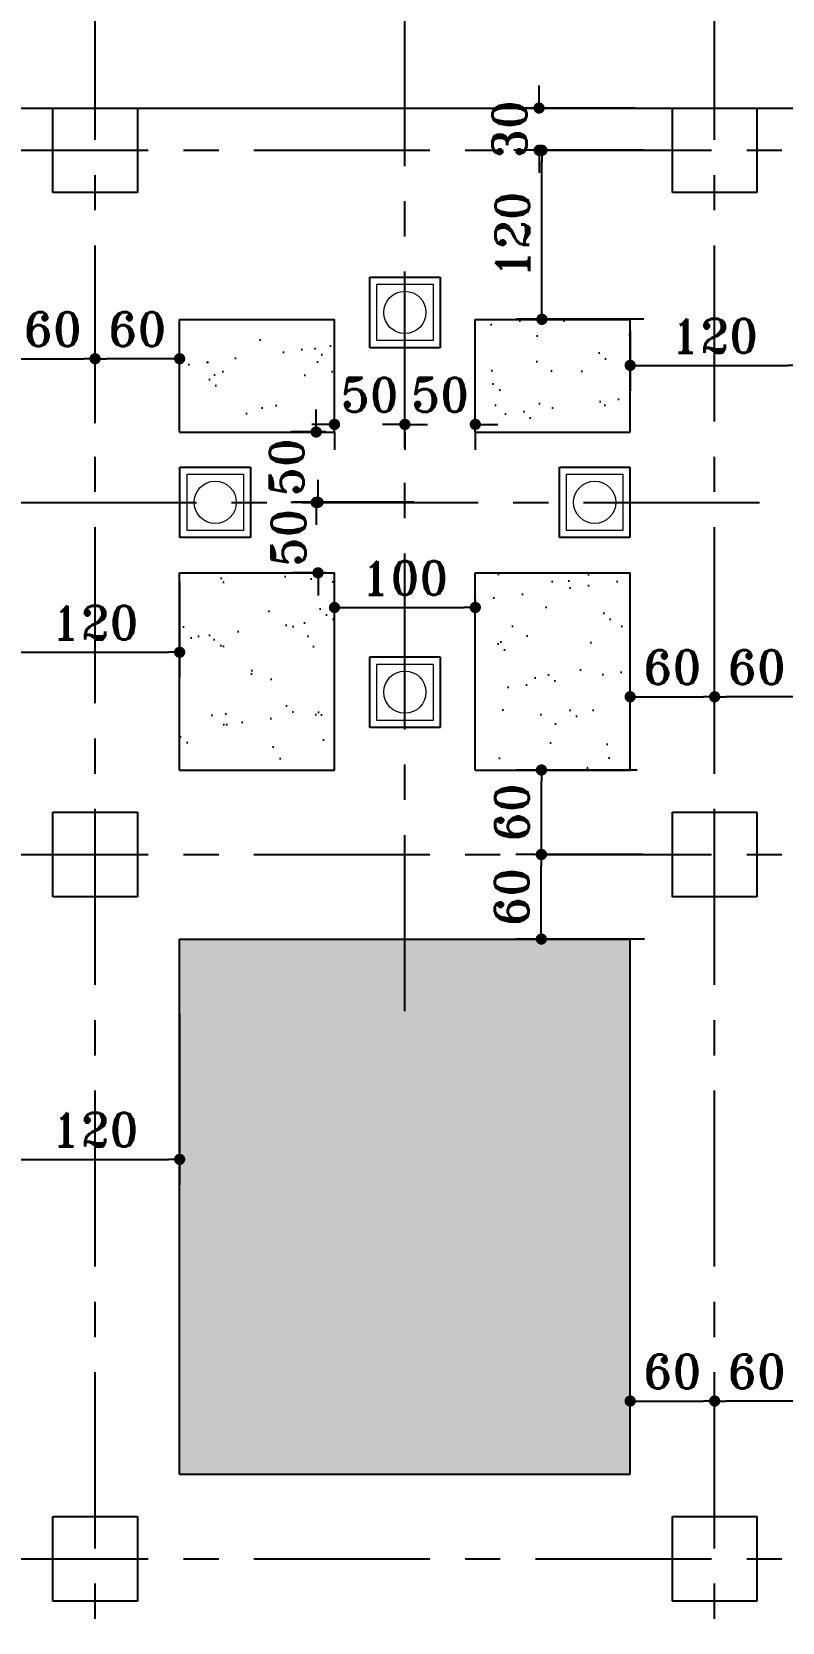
# Model space of a CAD drawing. Header units: inches. Extents: x 460503 to 460688, y 47570 to 48852.
# Drawn here: x 460533.99 to 460539.32, y 48754.14 to 48765.43 of the extents above; entities that cross this region are included whole.
import ezdxf

# ---------------------------------------------------------------- set-up
doc = ezdxf.new("R2010")
doc.units = ezdxf.units.IN
doc.header["$MEASUREMENT"] = 0
doc.linetypes.add('CENTER', pattern=[2, 1.25, -0.25, 0.25, -0.25])
doc.layers.add('0 - CIVIL', color=8, linetype='Continuous', lineweight=0)
for name, color, linetype in [('3G', 3, 'Continuous'), ('AXE', 1, 'CENTER'), ('DIM', 8, 'Continuous'), ('PY', 4, 'Continuous')]:
    doc.layers.add(name, color=color, linetype=linetype)
doc.styles.add('ROMANT', font='romant')
doc.dimstyles.new('Copy of 1-100', dxfattribs={"dimtxt": 0.24, "dimasz": 0.08, "dimexe": 0.18, "dimexo": 0.0625, "dimgap": 0.09, "dimtad": 1, "dimdec": 0, "dimlfac": 100, "dimdsep": 46, "dimtxsty": 'ROMANT', "dimblk": 'DOT', "dimcen": 0.09, "dimclrd": 1, "dimclre": 1, "dimclrt": 3, "dimadec": 0, "dimazin": 0, "dimtfac": 1, "dimtdec": 0, "dimtix": 1, "dimtofl": 0, "dimtmove": 2, "dimatfit": 3, "dimldrblk": 'DOT', "dimfxl": 1, "dimtolj": 1, "dimarcsym": 0})
pattern_1 = [(37.5, (0, -5.98463), (-0.01574833953, 0.48170594225), [0, -0.38, 0, -0.425, 0, -0.40625]), (7.5, (0, -5.98463), (0.4424441763, 0.7055365163), [0, -0.205, 0, -0.3425, 0, -0.13125]), (327.5, (-0.3075, -5.98463), (0.77853546544, 0.0014147634), [0, -0.125, 0, -0.45, 0, -0.5875]), (317.5, (-0.3075, -5.98463), (0.7515316511, 0.2194188912), [0, -0.0625, 0, -0.295, 0, -0.3375])]

# ---------------------------------------------------------------- blocks, each defined once
blk = doc.blocks.new('*U34')
at = {"layer": '0 - CIVIL'}
blk.add_lwpolyline([(-0.2, 0.2), (0.2, 0.2), (0.2, -0.2), (-0.2, -0.2)], close=True, dxfattribs=at)
blk.add_circle((0, 0), 0.15, dxfattribs=at)
blk = doc.blocks.new('*U35')
at = {"layer": '3G', "color": 0, "linetype": 'ByBlock', "lineweight": -2}
for p, rotation in [((3105.673, 439.516), 270.0000000000001), ((3107.021, 438.168), 180), ((3105.673, 436.82), 90.00000000000001)]:
    blk.add_blockref('*U34', p, dxfattribs=dict(at, rotation=rotation))
blk.add_blockref('*U34', (3104.326, 438.168), dxfattribs=at)
blk = doc.blocks.new('DOT')
at = {"layer": 'DIM', "color": 0, "linetype": 'ByBlock'}
blk.add_line((-0.5, 0), (-1, 0), dxfattribs=at)
at = {"layer": 'DIM', "color": 0, "linetype": 'ByBlock', "const_width": 0.5}
blk.add_lwpolyline([(-0.25, 0, 1), (0.25, 0, 1)], format="xyb", close=True, dxfattribs=at)
blk = doc.blocks.new('*D69')
at = {"color": 1, "lineweight": -2, "transparency": 16777216}
for p, q in [((460538.34, 48764.588), (460537.437, 48764.588)), ((460537.617, 48763.468), (460537.617, 48764.508)), ((460538.34, 48763.388), (460537.437, 48763.388))]:
    blk.add_line(p, q, dxfattribs=at)
at = {"layer": 'Defpoints', "color": 0, "transparency": 16777216}
for p in [(460537.617, 48764.588), (460538.402, 48764.588), (460538.402, 48763.388)]:
    blk.add_point(p, dxfattribs=at)
at = {"color": 1, "lineweight": -2, "transparency": 16777216, "xscale": 0.08, "yscale": 0.08, "zscale": 0.08}
for p, rotation in [((460537.617, 48764.588), 90), ((460537.617, 48763.388), 270)]:
    blk.add_blockref('DOT', p, dxfattribs=dict(at, rotation=rotation))
at = {"color": 3, "transparency": 16777216, "insert": (460537.407, 48763.988), "char_height": 0.24, "attachment_point": 5, "rotation": 90, "style": 'ROMANT'}
blk.add_mtext('\\A1;120', dxfattribs=at)
blk = doc.blocks.new('_Dot')
at = {"layer": 'DIM', "color": 0, "lineweight": -2}
blk.add_line((-0.5, 0), (-1, 0), dxfattribs=at)
at = {"layer": 'DIM', "color": 0, "const_width": 0.5}
blk.add_lwpolyline([(-0.25, 0, 1), (0.25, 0, 1)], format="xyb", close=True, dxfattribs=at)
blk = doc.blocks.new('*D70')
at = {"color": 1, "lineweight": -2, "transparency": 16777216}
for p, q in [((460537.597, 48764.968), (460537.597, 48765.048)), ((460538.277, 48764.888), (460537.417, 48764.888)), ((460538.277, 48764.588), (460537.417, 48764.588)), ((460537.597, 48764.508), (460537.597, 48764.428))]:
    blk.add_line(p, q, dxfattribs=at)
at = {"layer": 'Defpoints', "color": 0, "transparency": 16777216}
for p in [(460537.597, 48764.888), (460538.34, 48764.888), (460538.34, 48764.588)]:
    blk.add_point(p, dxfattribs=at)
at = {"color": 1, "lineweight": -2, "transparency": 16777216, "xscale": 0.08, "yscale": 0.08, "zscale": 0.08}
for p, rotation in [((460537.597, 48764.888), 270), ((460537.597, 48764.588), 90)]:
    blk.add_blockref('DOT', p, dxfattribs=dict(at, rotation=rotation))
at = {"color": 3, "transparency": 16777216, "insert": (460537.387, 48764.738), "char_height": 0.24, "attachment_point": 5, "rotation": 90, "style": 'ROMANT'}
blk.add_mtext('\\A1;30', dxfattribs=at)
blk = doc.blocks.new('*D93')
at = {"color": 1, "lineweight": -2, "transparency": 16777216}
for p, q in [((460536.014, 48762.668), (460536.014, 48762.748)), ((460536.082, 48762.588), (460535.834, 48762.588)), ((460536.302, 48762.088), (460535.834, 48762.088)), ((460536.014, 48762.008), (460536.014, 48761.928))]:
    blk.add_line(p, q, dxfattribs=at)
at = {"layer": 'Defpoints', "color": 0, "transparency": 16777216}
for p in [(460536.014, 48762.588), (460536.144, 48762.588), (460536.364, 48762.088)]:
    blk.add_point(p, dxfattribs=at)
at = {"color": 1, "lineweight": -2, "transparency": 16777216, "xscale": 0.08, "yscale": 0.08, "zscale": 0.08}
for p, rotation in [((460536.014, 48762.588), 270), ((460536.014, 48762.088), 90)]:
    blk.add_blockref('DOT', p, dxfattribs=dict(at, rotation=rotation))
at = {"color": 3, "transparency": 16777216, "insert": (460535.804, 48762.338), "char_height": 0.24, "attachment_point": 5, "rotation": 90, "style": 'ROMANT'}
blk.add_mtext('\\A1;50', dxfattribs=at)
blk = doc.blocks.new('*D94')
at = {"color": 1, "lineweight": -2, "transparency": 16777216}
for p, q in [((460536.027, 48762.169), (460536.027, 48762.249)), ((460536.707, 48762.089), (460535.847, 48762.089)), ((460536.082, 48761.588), (460535.847, 48761.588)), ((460536.027, 48761.508), (460536.027, 48761.428))]:
    blk.add_line(p, q, dxfattribs=at)
at = {"layer": 'Defpoints', "color": 0, "transparency": 16777216}
for p in [(460536.027, 48762.089), (460536.769, 48762.089), (460536.144, 48761.588)]:
    blk.add_point(p, dxfattribs=at)
at = {"color": 1, "lineweight": -2, "transparency": 16777216, "xscale": 0.08, "yscale": 0.08, "zscale": 0.08}
for p, rotation in [((460536.027, 48762.089), 270), ((460536.027, 48761.588), 90)]:
    blk.add_blockref('DOT', p, dxfattribs=dict(at, rotation=rotation))
at = {"color": 3, "transparency": 16777216, "insert": (460535.817, 48761.838), "char_height": 0.24, "attachment_point": 5, "rotation": 90, "style": 'ROMANT'}
blk.add_mtext('\\A1;50', dxfattribs=at)
blk = doc.blocks.new('*D98')
at = {"color": 1, "lineweight": -2, "transparency": 16777216}
for p, q in [((460538.294, 48760.188), (460537.434, 48760.188)), ((460537.614, 48759.668), (460537.614, 48760.108)), ((460538.294, 48759.588), (460537.434, 48759.588))]:
    blk.add_line(p, q, dxfattribs=at)
at = {"layer": 'Defpoints', "color": 0, "transparency": 16777216}
for p in [(460537.614, 48760.188), (460538.356, 48760.188), (460538.356, 48759.588)]:
    blk.add_point(p, dxfattribs=at)
at = {"color": 1, "lineweight": -2, "transparency": 16777216, "xscale": 0.08, "yscale": 0.08, "zscale": 0.08}
for p, rotation in [((460537.614, 48760.188), 90), ((460537.614, 48759.588), 270)]:
    blk.add_blockref('DOT', p, dxfattribs=dict(at, rotation=rotation))
at = {"color": 3, "transparency": 16777216, "insert": (460537.404, 48759.888), "char_height": 0.24, "attachment_point": 5, "rotation": 90, "style": 'ROMANT'}
blk.add_mtext('\\A1;60', dxfattribs=at)
blk = doc.blocks.new('*D99')
at = {"color": 1, "lineweight": -2, "transparency": 16777216}
for p, q in [((460538.335, 48759.588), (460537.433, 48759.588)), ((460537.613, 48759.068), (460537.613, 48759.508)), ((460538.346, 48758.988), (460537.433, 48758.988))]:
    blk.add_line(p, q, dxfattribs=at)
at = {"layer": 'Defpoints', "color": 0, "transparency": 16777216}
for p in [(460537.613, 48759.588), (460538.398, 48759.588), (460538.409, 48758.988)]:
    blk.add_point(p, dxfattribs=at)
at = {"color": 1, "lineweight": -2, "transparency": 16777216, "xscale": 0.08, "yscale": 0.08, "zscale": 0.08}
for p, rotation in [((460537.613, 48759.588), 90), ((460537.613, 48758.988), 270)]:
    blk.add_blockref('DOT', p, dxfattribs=dict(at, rotation=rotation))
at = {"color": 3, "transparency": 16777216, "insert": (460537.403, 48759.288), "char_height": 0.24, "attachment_point": 5, "rotation": 90, "style": 'ROMANT'}
blk.add_mtext('\\A1;60', dxfattribs=at)
blk = doc.blocks.new('*D108')
at = {"color": 1, "lineweight": -2, "transparency": 16777216}
for p, q in [((460533.844, 48761.525), (460533.844, 48760.844)), ((460535.044, 48761.525), (460535.044, 48760.844)), ((460533.924, 48761.024), (460534.964, 48761.024))]:
    blk.add_line(p, q, dxfattribs=at)
at = {"layer": 'Defpoints', "color": 0, "transparency": 16777216}
for p in [(460533.844, 48761.588), (460535.044, 48761.588), (460535.044, 48761.024)]:
    blk.add_point(p, dxfattribs=at)
at = {"color": 1, "lineweight": -2, "transparency": 16777216, "xscale": 0.08, "yscale": 0.08, "zscale": 0.08, "rotation": 180}
blk.add_blockref('DOT', (460533.844, 48761.024), dxfattribs=at)
at = {"color": 1, "lineweight": -2, "transparency": 16777216, "xscale": 0.08, "yscale": 0.08, "zscale": 0.08}
blk.add_blockref('DOT', (460535.044, 48761.024), dxfattribs=at)
at = {"color": 3, "transparency": 16777216, "insert": (460534.444, 48761.234), "char_height": 0.24, "attachment_point": 5, "style": 'ROMANT'}
blk.add_mtext('\\A1;120', dxfattribs=at)
blk = doc.blocks.new('*D109')
at = {"color": 1, "lineweight": -2, "transparency": 16777216}
for p, q in [((460533.844, 48758.458), (460533.844, 48757.244)), ((460535.044, 48758.458), (460535.044, 48757.244)), ((460533.924, 48757.424), (460534.964, 48757.424))]:
    blk.add_line(p, q, dxfattribs=at)
at = {"layer": 'Defpoints', "color": 0, "transparency": 16777216}
for p in [(460533.844, 48758.521), (460535.044, 48758.521), (460535.044, 48757.424)]:
    blk.add_point(p, dxfattribs=at)
at = {"color": 1, "lineweight": -2, "transparency": 16777216, "xscale": 0.08, "yscale": 0.08, "zscale": 0.08, "rotation": 180}
blk.add_blockref('DOT', (460533.844, 48757.424), dxfattribs=at)
at = {"color": 1, "lineweight": -2, "transparency": 16777216, "xscale": 0.08, "yscale": 0.08, "zscale": 0.08}
blk.add_blockref('DOT', (460535.044, 48757.424), dxfattribs=at)
at = {"color": 3, "transparency": 16777216, "insert": (460534.444, 48757.634), "char_height": 0.24, "attachment_point": 5, "style": 'ROMANT'}
blk.add_mtext('\\A1;120', dxfattribs=at)
blk = doc.blocks.new('*D111')
at = {"color": 1, "lineweight": -2, "transparency": 16777216}
for p, q in [((460538.244, 48763.308), (460538.244, 48762.881)), ((460539.444, 48763.308), (460539.444, 48762.881)), ((460538.324, 48763.061), (460539.364, 48763.061))]:
    blk.add_line(p, q, dxfattribs=at)
at = {"layer": 'Defpoints', "color": 0, "transparency": 16777216}
for p in [(460538.244, 48763.371), (460539.444, 48763.371), (460539.444, 48763.061)]:
    blk.add_point(p, dxfattribs=at)
at = {"color": 1, "lineweight": -2, "transparency": 16777216, "xscale": 0.08, "yscale": 0.08, "zscale": 0.08, "rotation": 180}
blk.add_blockref('DOT', (460538.244, 48763.061), dxfattribs=at)
at = {"color": 1, "lineweight": -2, "transparency": 16777216, "xscale": 0.08, "yscale": 0.08, "zscale": 0.08}
blk.add_blockref('DOT', (460539.444, 48763.061), dxfattribs=at)
at = {"color": 3, "transparency": 16777216, "insert": (460538.844, 48763.271), "char_height": 0.24, "attachment_point": 5, "style": 'ROMANT'}
blk.add_mtext('\\A1;120', dxfattribs=at)
blk = doc.blocks.new('*D116')
at = {"color": 1, "lineweight": -2, "transparency": 16777216}
for p, q in [((460538.244, 48755.25), (460538.244, 48755.888)), ((460538.844, 48755.25), (460538.844, 48755.888)), ((460538.324, 48755.708), (460538.764, 48755.708))]:
    blk.add_line(p, q, dxfattribs=at)
at = {"layer": 'Defpoints', "color": 0, "transparency": 16777216}
for p in [(460538.844, 48755.708), (460538.244, 48755.188), (460538.844, 48755.188)]:
    blk.add_point(p, dxfattribs=at)
at = {"color": 1, "lineweight": -2, "transparency": 16777216, "xscale": 0.08, "yscale": 0.08, "zscale": 0.08, "rotation": 180}
blk.add_blockref('DOT', (460538.244, 48755.708), dxfattribs=at)
at = {"color": 1, "lineweight": -2, "transparency": 16777216, "xscale": 0.08, "yscale": 0.08, "zscale": 0.08}
blk.add_blockref('DOT', (460538.844, 48755.708), dxfattribs=at)
at = {"color": 3, "transparency": 16777216, "insert": (460538.544, 48755.918), "char_height": 0.24, "attachment_point": 5, "style": 'ROMANT'}
blk.add_mtext('\\A1;60', dxfattribs=at)
blk = doc.blocks.new('*D117')
at = {"color": 1, "lineweight": -2, "transparency": 16777216}
for p, q in [((460538.844, 48755.25), (460538.844, 48755.888)), ((460539.444, 48755.25), (460539.444, 48755.888)), ((460539.364, 48755.708), (460538.924, 48755.708))]:
    blk.add_line(p, q, dxfattribs=at)
at = {"layer": 'Defpoints', "color": 0, "transparency": 16777216}
for p in [(460538.844, 48755.708), (460538.844, 48755.188), (460539.444, 48755.188)]:
    blk.add_point(p, dxfattribs=at)
at = {"color": 1, "lineweight": -2, "transparency": 16777216, "xscale": 0.08, "yscale": 0.08, "zscale": 0.08, "rotation": 180}
blk.add_blockref('DOT', (460538.844, 48755.708), dxfattribs=at)
at = {"color": 1, "lineweight": -2, "transparency": 16777216, "xscale": 0.08, "yscale": 0.08, "zscale": 0.08}
blk.add_blockref('DOT', (460539.444, 48755.708), dxfattribs=at)
at = {"color": 3, "transparency": 16777216, "insert": (460539.144, 48755.918), "char_height": 0.24, "attachment_point": 5, "style": 'ROMANT'}
blk.add_mtext('\\A1;60', dxfattribs=at)
blk = doc.blocks.new('*D118')
at = {"color": 1, "lineweight": -2, "transparency": 16777216}
for p, q in [((460538.244, 48760.25), (460538.244, 48760.888)), ((460538.844, 48760.25), (460538.844, 48760.888)), ((460538.324, 48760.708), (460538.764, 48760.708))]:
    blk.add_line(p, q, dxfattribs=at)
at = {"layer": 'Defpoints', "color": 0, "transparency": 16777216}
for p in [(460538.844, 48760.708), (460538.244, 48760.188), (460538.844, 48760.188)]:
    blk.add_point(p, dxfattribs=at)
at = {"color": 1, "lineweight": -2, "transparency": 16777216, "xscale": 0.08, "yscale": 0.08, "zscale": 0.08, "rotation": 180}
blk.add_blockref('DOT', (460538.244, 48760.708), dxfattribs=at)
at = {"color": 1, "lineweight": -2, "transparency": 16777216, "xscale": 0.08, "yscale": 0.08, "zscale": 0.08}
blk.add_blockref('DOT', (460538.844, 48760.708), dxfattribs=at)
at = {"color": 3, "transparency": 16777216, "insert": (460538.544, 48760.918), "char_height": 0.24, "attachment_point": 5, "style": 'ROMANT'}
blk.add_mtext('\\A1;60', dxfattribs=at)
blk = doc.blocks.new('*D119')
at = {"color": 1, "lineweight": -2, "transparency": 16777216}
for p, q in [((460538.844, 48760.25), (460538.844, 48760.888)), ((460539.444, 48760.25), (460539.444, 48760.888)), ((460539.364, 48760.708), (460538.924, 48760.708))]:
    blk.add_line(p, q, dxfattribs=at)
at = {"layer": 'Defpoints', "color": 0, "transparency": 16777216}
for p in [(460538.844, 48760.708), (460538.844, 48760.188), (460539.444, 48760.188)]:
    blk.add_point(p, dxfattribs=at)
at = {"color": 1, "lineweight": -2, "transparency": 16777216, "xscale": 0.08, "yscale": 0.08, "zscale": 0.08, "rotation": 180}
blk.add_blockref('DOT', (460538.844, 48760.708), dxfattribs=at)
at = {"color": 1, "lineweight": -2, "transparency": 16777216, "xscale": 0.08, "yscale": 0.08, "zscale": 0.08}
blk.add_blockref('DOT', (460539.444, 48760.708), dxfattribs=at)
at = {"color": 3, "transparency": 16777216, "insert": (460539.144, 48760.918), "char_height": 0.24, "attachment_point": 5, "style": 'ROMANT'}
blk.add_mtext('\\A1;60', dxfattribs=at)
blk = doc.blocks.new('*D120')
at = {"color": 1, "lineweight": -2, "transparency": 16777216}
for p, q in [((460533.844, 48762.65), (460533.844, 48763.288)), ((460534.444, 48762.65), (460534.444, 48763.288)), ((460533.924, 48763.108), (460534.364, 48763.108))]:
    blk.add_line(p, q, dxfattribs=at)
at = {"layer": 'Defpoints', "color": 0, "transparency": 16777216}
for p in [(460534.444, 48763.108), (460533.844, 48762.588), (460534.444, 48762.588)]:
    blk.add_point(p, dxfattribs=at)
at = {"color": 1, "lineweight": -2, "transparency": 16777216, "xscale": 0.08, "yscale": 0.08, "zscale": 0.08, "rotation": 180}
blk.add_blockref('DOT', (460533.844, 48763.108), dxfattribs=at)
at = {"color": 1, "lineweight": -2, "transparency": 16777216, "xscale": 0.08, "yscale": 0.08, "zscale": 0.08}
blk.add_blockref('DOT', (460534.444, 48763.108), dxfattribs=at)
at = {"color": 3, "transparency": 16777216, "insert": (460534.144, 48763.318), "char_height": 0.24, "attachment_point": 5, "style": 'ROMANT'}
blk.add_mtext('\\A1;60', dxfattribs=at)
blk = doc.blocks.new('*D121')
at = {"color": 1, "lineweight": -2, "transparency": 16777216}
for p, q in [((460534.444, 48762.65), (460534.444, 48763.288)), ((460535.044, 48762.65), (460535.044, 48763.288)), ((460534.964, 48763.108), (460534.524, 48763.108))]:
    blk.add_line(p, q, dxfattribs=at)
at = {"layer": 'Defpoints', "color": 0, "transparency": 16777216}
for p in [(460534.444, 48763.108), (460534.444, 48762.588), (460535.044, 48762.588)]:
    blk.add_point(p, dxfattribs=at)
at = {"color": 1, "lineweight": -2, "transparency": 16777216, "xscale": 0.08, "yscale": 0.08, "zscale": 0.08, "rotation": 180}
blk.add_blockref('DOT', (460534.444, 48763.108), dxfattribs=at)
at = {"color": 1, "lineweight": -2, "transparency": 16777216, "xscale": 0.08, "yscale": 0.08, "zscale": 0.08}
blk.add_blockref('DOT', (460535.044, 48763.108), dxfattribs=at)
at = {"color": 3, "transparency": 16777216, "insert": (460534.744, 48763.318), "char_height": 0.24, "attachment_point": 5, "style": 'ROMANT'}
blk.add_mtext('\\A1;60', dxfattribs=at)
blk = doc.blocks.new('*D131')
at = {"color": 1, "lineweight": -2, "transparency": 16777216}
for p, q in [((460536.144, 48760.984), (460536.144, 48761.522)), ((460537.144, 48760.984), (460537.144, 48761.522)), ((460536.224, 48761.342), (460537.064, 48761.342))]:
    blk.add_line(p, q, dxfattribs=at)
at = {"layer": 'Defpoints', "color": 0, "transparency": 16777216}
for p in [(460537.144, 48761.342), (460536.144, 48760.922), (460537.144, 48760.922)]:
    blk.add_point(p, dxfattribs=at)
at = {"color": 1, "lineweight": -2, "transparency": 16777216, "xscale": 0.08, "yscale": 0.08, "zscale": 0.08, "rotation": 180}
blk.add_blockref('DOT', (460536.144, 48761.342), dxfattribs=at)
at = {"color": 1, "lineweight": -2, "transparency": 16777216, "xscale": 0.08, "yscale": 0.08, "zscale": 0.08}
blk.add_blockref('DOT', (460537.144, 48761.342), dxfattribs=at)
at = {"color": 3, "transparency": 16777216, "insert": (460536.644, 48761.552), "char_height": 0.24, "attachment_point": 5, "style": 'ROMANT'}
blk.add_mtext('\\A1;100', dxfattribs=at)
blk = doc.blocks.new('*D132')
at = {"color": 1, "lineweight": -2, "transparency": 16777216}
for p, q in [((460536.064, 48762.642), (460535.984, 48762.642)), ((460536.724, 48762.642), (460536.804, 48762.642)), ((460536.144, 48762.586), (460536.144, 48762.462)), ((460536.644, 48762.586), (460536.644, 48762.462))]:
    blk.add_line(p, q, dxfattribs=at)
at = {"layer": 'Defpoints', "color": 0, "transparency": 16777216}
for p in [(460536.144, 48762.649), (460536.644, 48762.649), (460536.644, 48762.642)]:
    blk.add_point(p, dxfattribs=at)
at = {"color": 1, "lineweight": -2, "transparency": 16777216, "xscale": 0.08, "yscale": 0.08, "zscale": 0.08}
blk.add_blockref('DOT', (460536.144, 48762.642), dxfattribs=at)
at = {"color": 1, "lineweight": -2, "transparency": 16777216, "xscale": 0.08, "yscale": 0.08, "zscale": 0.08, "rotation": 180}
blk.add_blockref('DOT', (460536.644, 48762.642), dxfattribs=at)
at = {"color": 3, "transparency": 16777216, "insert": (460536.394, 48762.852), "char_height": 0.24, "attachment_point": 5, "style": 'ROMANT'}
blk.add_mtext('\\A1;50', dxfattribs=at)
blk = doc.blocks.new('*D130')
at = {"color": 1, "lineweight": -2, "transparency": 16777216}
for p, q in [((460536.564, 48762.642), (460536.484, 48762.642)), ((460537.224, 48762.642), (460537.304, 48762.642)), ((460536.644, 48762.586), (460536.644, 48762.462)), ((460537.144, 48762.586), (460537.144, 48762.462))]:
    blk.add_line(p, q, dxfattribs=at)
at = {"layer": 'Defpoints', "color": 0, "transparency": 16777216}
for p in [(460536.644, 48762.649), (460537.144, 48762.649), (460537.144, 48762.642)]:
    blk.add_point(p, dxfattribs=at)
at = {"color": 1, "lineweight": -2, "transparency": 16777216, "xscale": 0.08, "yscale": 0.08, "zscale": 0.08}
blk.add_blockref('DOT', (460536.644, 48762.642), dxfattribs=at)
at = {"color": 1, "lineweight": -2, "transparency": 16777216, "xscale": 0.08, "yscale": 0.08, "zscale": 0.08, "rotation": 180}
blk.add_blockref('DOT', (460537.144, 48762.642), dxfattribs=at)
at = {"color": 3, "transparency": 16777216, "insert": (460536.894, 48762.852), "char_height": 0.24, "attachment_point": 5, "style": 'ROMANT'}
blk.add_mtext('\\A1;50', dxfattribs=at)

msp = doc.modelspace()

# ---------------------------------------------------------------- hatches: boundary and pattern name
h = msp.add_hatch()
h.set_pattern_fill('AR-SAND', color=256, scale=0.25)
h.set_pattern_definition(pattern_1)
h.paths.add_polyline_path([(460522.4440953, 48763.38777606), (460522.4440953, 48762.08777606), (460525.0440953, 48762.08777606), (460525.0440953, 48763.38777606)])
h.paths.add_polyline_path([(460522.4440953, 48762.08777606), (460522.4440953, 48760.18777606), (460525.0440953, 48760.18777606), (460525.0440953, 48762.08777606)])
h.paths.add_polyline_path([(460525.0440953, 48758.98777606), (460522.4440953, 48758.98777606), (460522.4440953, 48755.18777606), (460525.0440953, 48755.18777606)])
h.paths.add_polyline_path([(460529.44409529, 48758.98777606), (460526.2440953, 48758.98777606), (460526.2440953, 48755.18777606), (460529.44409529, 48755.18777606)])
h.paths.add_polyline_path([(460530.64409529, 48755.18777606), (460533.8440953, 48755.18777606), (460533.8440953, 48758.98777606), (460530.64409529, 48758.98777606)])
h.paths.add_polyline_path([(460535.0440953, 48755.18777606), (460538.2440953, 48755.18777606), (460538.2440953, 48758.98777606), (460535.0440953, 48758.98777606)])
h.paths.add_polyline_path([(460539.4440953, 48755.18777606), (460542.0440953, 48755.18777606), (460542.0440953, 48758.98777606), (460539.4440953, 48758.98777606)])
h.paths.add_polyline_path([(460539.4440953, 48750.33777606), (460542.0440953, 48750.33777606), (460542.0440953, 48753.98777606), (460539.4440953, 48753.98777606)])
h.paths.add_polyline_path([(460538.2440953, 48753.98777606), (460535.0440953, 48753.98777606), (460535.0440953, 48750.33777606), (460538.2440953, 48750.33777606)])
h.paths.add_polyline_path([(460533.8440953, 48753.98777606), (460530.64409529, 48753.98777606), (460530.64409529, 48750.33777606), (460533.8440953, 48750.33777606)])
h.paths.add_polyline_path([(460529.44409529, 48753.98777606), (460526.2440953, 48753.98777606), (460526.2440953, 48750.33777606), (460529.44409529, 48750.33777606)])
h.paths.add_polyline_path([(460525.0440953, 48752.83777606), (460525.0440953, 48753.98777606), (460522.4440953, 48753.98777606), (460522.4440953, 48752.83777606)])
h.paths.add_polyline_path([(460522.4440953, 48745.48777591), (460525.0440953, 48745.48777591), (460525.0440953, 48748.83777606), (460522.4440953, 48748.83777606)])
h.paths.add_polyline_path([(460526.2440953, 48745.48777591), (460529.44409529, 48745.48777591), (460529.44409529, 48748.83777606), (460526.2440953, 48748.83777606)])
h = msp.add_hatch()
h.set_pattern_fill('AR-SAND', color=256, scale=0.25)
h.set_pattern_definition(pattern_1)
h.paths.add_polyline_path([(460526.2440953, 48763.38777606), (460526.2440953, 48762.58777606), (460527.3440953, 48762.58777606), (460527.3440953, 48763.38777606)])
h.paths.add_polyline_path([(460526.2440953, 48761.58777606), (460526.2440953, 48760.18777606), (460527.3440953, 48760.18777606), (460527.3440953, 48761.58777606)])
h.paths.add_polyline_path([(460529.44409529, 48761.58777606), (460528.3440953, 48761.58777606), (460528.3440953, 48760.18777606), (460529.44409529, 48760.18777606)])
h.paths.add_polyline_path([(460529.44409529, 48763.38777606), (460528.3440953, 48763.38777606), (460528.3440953, 48762.58777606), (460529.44409529, 48762.58777606)])
h.paths.add_polyline_path([(460530.64409529, 48763.38777606), (460530.64409529, 48762.58777606), (460531.74409532, 48762.58777606), (460531.74409532, 48763.38777606)])
h.paths.add_polyline_path([(460530.64409529, 48761.58777606), (460530.64409529, 48760.18777606), (460531.74409532, 48760.18777606), (460531.74409532, 48761.58777606)])
h.paths.add_polyline_path([(460532.74409532, 48760.18777606), (460533.8440953, 48760.18777606), (460533.8440953, 48761.58777606), (460532.74409532, 48761.58777606)])
h.paths.add_polyline_path([(460532.74409532, 48763.38777606), (460532.74409532, 48762.58777606), (460533.8440953, 48762.58777606), (460533.8440953, 48763.38777606)])
h.paths.add_polyline_path([(460535.0440953, 48763.38777606), (460535.0440953, 48762.58777606), (460536.14409531, 48762.58777606), (460536.14409531, 48763.38777606)])
h.paths.add_polyline_path([(460535.0440953, 48761.58777606), (460535.0440953, 48760.18777606), (460536.14409531, 48760.18777606), (460536.14409531, 48761.58777606)])
h.paths.add_polyline_path([(460538.2440953, 48761.58777606), (460537.14409531, 48761.58777606), (460537.14409531, 48760.18777606), (460538.2440953, 48760.18777606)])
h.paths.add_polyline_path([(460538.2440953, 48763.38777606), (460537.14409531, 48763.38777606), (460537.14409531, 48762.58777606), (460538.2440953, 48762.58777606)])
h.paths.add_polyline_path([(460539.4440953, 48763.38777606), (460539.4440953, 48762.58777606), (460540.54409532, 48762.58777606), (460540.54409532, 48763.38777606)])
h.paths.add_polyline_path([(460540.54409532, 48761.58777606), (460539.4440953, 48761.58777606), (460539.4440953, 48760.18777606), (460540.54409532, 48760.18777606)])
h.paths.add_polyline_path([(460542.0440953, 48761.58777606), (460541.54409532, 48761.58777606), (460541.54409532, 48760.18777606), (460542.0440953, 48760.18777606)])
h.paths.add_polyline_path([(460542.0440953, 48762.58777606), (460542.0440953, 48763.38777606), (460541.54409532, 48763.38777606), (460541.54409532, 48762.58777606)])

# ---------------------------------------------------------------- linework, layer by layer
at = {"layer": '3G'}
for p, q in [((460534.1440953, 48764.88777606), (460534.7440953, 48764.88777606)), ((460534.1440953, 48764.28777606), (460534.1440953, 48764.88777606)), ((460534.7440953, 48764.88777606), (460534.7440953, 48764.28777606)), ((460538.5440953, 48764.88777606), (460539.1440953, 48764.88777606)), ((460538.5440953, 48764.28777606), (460538.5440953, 48764.88777606)), ((460539.1440953, 48764.88777606), (460539.1440953, 48764.28777606)), ((460534.7440953, 48764.28777606), (460534.1440953, 48764.28777606)), ((460539.1440953, 48764.28777606), (460538.5440953, 48764.28777606)), ((460536.3940953, 48763.68619458), (460536.8940953, 48763.68619458)), ((460536.3940953, 48763.18619458), (460536.3940953, 48763.68619458)), ((460536.8940953, 48763.68619458), (460536.8940953, 48763.18619458)), ((460536.8940953, 48763.18619458), (460536.3940953, 48763.18619458)), ((460535.04652082, 48762.3386201), (460535.54652082, 48762.3386201)), ((460535.04652082, 48761.8386201), (460535.04652082, 48762.3386201)), ((460535.54652082, 48762.3386201), (460535.54652082, 48761.8386201)), ((460537.74166979, 48762.3386201), (460538.24166979, 48762.3386201)), ((460537.74166979, 48761.8386201), (460537.74166979, 48762.3386201)), ((460538.24166979, 48762.3386201), (460538.24166979, 48761.8386201)), ((460535.54652082, 48761.8386201), (460535.04652082, 48761.8386201)), ((460538.24166979, 48761.8386201), (460537.74166979, 48761.8386201)), ((460536.3940953, 48760.99104561), (460536.8940953, 48760.99104561)), ((460536.3940953, 48760.49104561), (460536.3940953, 48760.99104561)), ((460536.8940953, 48760.99104561), (460536.8940953, 48760.49104561)), ((460536.8940953, 48760.49104561), (460536.3940953, 48760.49104561)), ((460534.1440953, 48759.88777606), (460534.7440953, 48759.88777606)), ((460534.1440953, 48759.28777606), (460534.1440953, 48759.88777606)), ((460534.7440953, 48759.88777606), (460534.7440953, 48759.28777606)), ((460538.5440953, 48759.88777606), (460539.1440953, 48759.88777606)), ((460538.5440953, 48759.28777606), (460538.5440953, 48759.88777606)), ((460539.1440953, 48759.88777606), (460539.1440953, 48759.28777606)), ((460534.7440953, 48759.28777606), (460534.1440953, 48759.28777606)), ((460539.1440953, 48759.28777606), (460538.5440953, 48759.28777606)), ((460534.1440953, 48754.88777606), (460534.7440953, 48754.88777606)), ((460534.1440953, 48754.28777606), (460534.1440953, 48754.88777606)), ((460534.7440953, 48754.88777606), (460534.7440953, 48754.28777606)), ((460538.5440953, 48754.88777606), (460539.1440953, 48754.88777606)), ((460538.5440953, 48754.28777606), (460538.5440953, 48754.88777606)), ((460539.1440953, 48754.88777606), (460539.1440953, 48754.28777606)), ((460534.7440953, 48754.28777606), (460534.1440953, 48754.28777606)), ((460539.1440953, 48754.28777606), (460538.5440953, 48754.28777606))]:
    msp.add_line(p, q, dxfattribs=at)
at = {"layer": 'AXE'}
for p, q in [((460534.4440953, 48742.6619874), (460534.4440953, 48768.15749496)), ((460538.8440953, 48742.6619874), (460538.8440953, 48768.15749496)), ((460536.64409531, 48758.47633645), (460536.64409531, 48766.20824731)), ((460515.57160297, 48764.58777606), (460546.02512949, 48764.58777606)), ((460519.91335067, 48762.08777606), (460545.91835844, 48762.08777606)), ((460515.57156963, 48759.58777606), (460546.02509615, 48759.58777606)), ((460515.57156963, 48754.58777606), (460546.02509615, 48754.58777606))]:
    msp.add_line(p, q, dxfattribs=at)
at = {"layer": 'PY'}
for p, q in [((460520.9440953, 48764.88777606), (460543.5440953, 48764.88777606)), ((460535.0440953, 48763.38777606), (460536.14409531, 48763.38777606)), ((460535.0440953, 48762.58777606), (460535.0440953, 48763.38777606)), ((460536.14409531, 48762.58777606), (460536.14409531, 48763.38777606)), ((460537.14409531, 48763.38777606), (460538.2440953, 48763.38777606)), ((460537.14409531, 48762.58777606), (460537.14409531, 48763.38777606)), ((460538.2440953, 48762.58777606), (460538.2440953, 48763.38777606)), ((460535.0440953, 48762.58777606), (460536.1440953, 48762.58777606)), ((460537.1440953, 48762.58777606), (460538.24409531, 48762.58777606)), ((460535.0440953, 48760.18777606), (460535.0440953, 48761.58777606)), ((460535.0440953, 48761.58777606), (460536.1440953, 48761.58777606)), ((460536.14409531, 48760.18777606), (460536.14409531, 48761.58777606)), ((460537.1440953, 48761.58777606), (460538.24409531, 48761.58777606)), ((460537.14409531, 48760.18777606), (460537.14409531, 48761.58777606)), ((460538.2440953, 48760.18777606), (460538.2440953, 48761.58777606)), ((460535.0440953, 48760.18777606), (460536.14409531, 48760.18777606)), ((460537.14409531, 48760.18777606), (460538.2440953, 48760.18777606)), ((460535.0440953, 48755.18777606), (460535.0440953, 48758.98777606)), ((460535.0440953, 48758.98777606), (460538.2440953, 48758.98777606)), ((460538.2440953, 48755.18777606), (460538.2440953, 48758.98777606)), ((460535.0440953, 48755.18777606), (460538.2440953, 48755.18777606))]:
    msp.add_line(p, q, dxfattribs=at)

# ---------------------------------------------------------------- block references
at = {"layer": '3G'}
msp.add_blockref('*U35', (457430.97075033, 48323.92068373), dxfattribs=at)

# ---------------------------------------------------------------- dimensions: what is measured, and where the dimension line sits
for base, p1, p2, picture, middle in [((460537.59721044, 48764.88777606), (460538.33973616, 48764.58777606), (460538.33973616, 48764.88777606), '*D70', (460537.38721044, 48764.73777606)), ((460537.61721044, 48764.58777606), (460538.40223616, 48763.38777606), (460538.40223616, 48764.58777606), '*D69', (460537.40721044, 48763.98777606)), ((460536.0141145, 48762.58777606), (460536.3641145, 48762.08777606), (460536.14409531, 48762.58777606), '*D93', (460535.8041145, 48762.33777606)), ((460536.02669512, 48762.08862009), (460536.1440953, 48761.58777606), (460536.76922084, 48762.08862009), '*D94', (460535.81669512, 48761.83819808)), ((460537.61381391, 48760.18777606), (460538.35633964, 48759.58777606), (460538.35633964, 48760.18777606), '*D98', (460537.40381391, 48759.88777606)), ((460537.61294069, 48759.58777606), (460538.40884576, 48758.98777606), (460538.39796641, 48759.58777606), '*D99', (460537.40294069, 48759.28777606))]:
    dim = msp.add_linear_dim(base=base, p1=p1, p2=p2, angle=90, dimstyle='Copy of 1-100')
    dim.commit()
    dim.dimension.update_dxf_attribs({"geometry": picture, "text_midpoint": middle})
for base, p1, p2, picture, middle in [((460534.4440953, 48763.10765202), (460533.8440953, 48762.58777606), (460534.4440953, 48762.58777606), '*D120', (460534.1440953, 48763.31765202)), ((460534.4440953, 48763.10765202), (460535.0440953, 48762.58777606), (460534.4440953, 48762.58777606), '*D121', (460534.7440953, 48763.31765202)), ((460539.4440953, 48763.06062928), (460538.2440953, 48763.37060884), (460539.4440953, 48763.37060884), '*D111', (460538.8440953, 48763.27062928)), ((460536.64409531, 48762.64214274), (460536.14409531, 48762.6485973), (460536.64409531, 48762.6485973), '*D132', (460536.39409531, 48762.85214274)), ((460537.14409531, 48762.64214274), (460536.64409531, 48762.6485973), (460537.14409531, 48762.6485973), '*D130', (460536.89409531, 48762.85214274)), ((460537.14409531, 48761.3416739), (460536.14409531, 48760.92198018), (460537.14409531, 48760.92198018), '*D131', (460536.64409531, 48761.5516739)), ((460535.04409529, 48761.02388546), (460533.84409529, 48761.58777606), (460535.04409529, 48761.58777606), '*D108', (460534.44409529, 48761.23388546)), ((460538.8440953, 48760.70765202), (460538.2440953, 48760.18777606), (460538.8440953, 48760.18777606), '*D118', (460538.5440953, 48760.91765202)), ((460538.8440953, 48760.70765202), (460539.4440953, 48760.18777606), (460538.8440953, 48760.18777606), '*D119', (460539.1440953, 48760.91765202)), ((460535.0440953, 48757.42388546), (460533.8440953, 48758.52060884), (460535.0440953, 48758.52060884), '*D109', (460534.4440953, 48757.63388546)), ((460538.8440953, 48755.70765202), (460538.2440953, 48755.18777606), (460538.8440953, 48755.18777606), '*D116', (460538.5440953, 48755.91765202)), ((460538.8440953, 48755.70765202), (460539.4440953, 48755.18777606), (460538.8440953, 48755.18777606), '*D117', (460539.1440953, 48755.91765202))]:
    dim = msp.add_linear_dim(base=base, p1=p1, p2=p2, dimstyle='Copy of 1-100')
    dim.commit()
    dim.dimension.update_dxf_attribs({"geometry": picture, "text_midpoint": middle})

doc.saveas('drawing.dxf')
